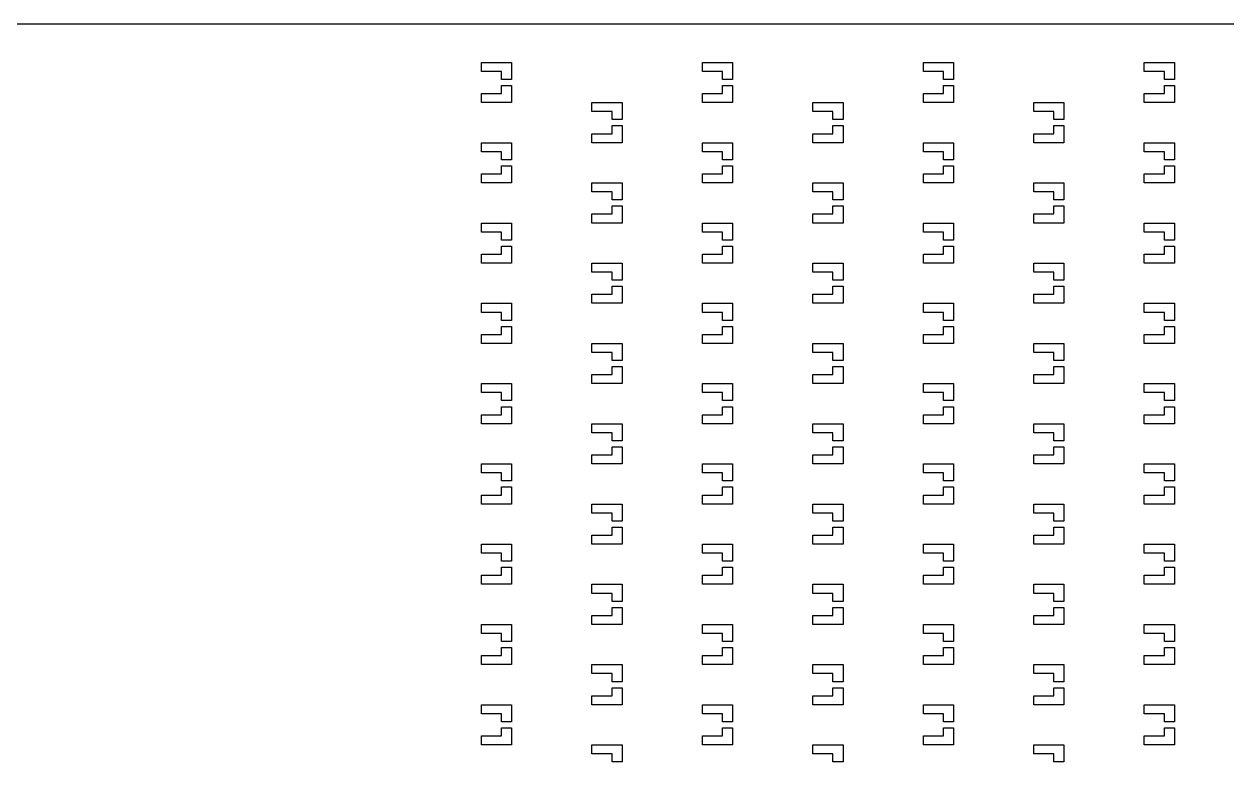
# Model space of a CAD drawing. Header units: millimetres. Extents: x 2102 to 86502, y 1818 to 64568.
# Drawn here: x 25852 to 26450, y 22275 to 22643 of the extents above; entities that cross this region are included whole.
import ezdxf

# ---------------------------------------------------------------- set-up
doc = ezdxf.new("R2010")
doc.units = ezdxf.units.MM
doc.layers.add('Layer-2', color=3, linetype='Continuous')

msp = doc.modelspace()

# ---------------------------------------------------------------- linework, layer by layer
at = {"layer": 'Layer-2'}
for p, q in [((30062.45, 22643.01), (23432.46, 22643.01)), ((26079.29, 22623.88), (26094.29, 22623.88)), ((26079.29, 22619.38), (26079.29, 22623.88)), ((26089.29, 22619.38), (26079.29, 22619.38)), ((26089.29, 22615.38), (26089.29, 22619.38)), ((26094.29, 22623.88), (26094.29, 22615.38)), ((26189.29, 22623.88), (26204.29, 22623.88)), ((26189.29, 22619.38), (26189.29, 22623.88)), ((26199.29, 22619.38), (26189.29, 22619.38)), ((26199.29, 22615.38), (26199.29, 22619.38)), ((26204.29, 22623.88), (26204.29, 22615.38)), ((26299.29, 22623.88), (26314.29, 22623.88)), ((26299.29, 22619.38), (26299.29, 22623.88)), ((26309.29, 22619.38), (26299.29, 22619.38)), ((26309.29, 22615.38), (26309.29, 22619.38)), ((26314.29, 22623.88), (26314.29, 22615.38)), ((26409.29, 22623.88), (26424.29, 22623.88)), ((26409.29, 22619.38), (26409.29, 22623.88)), ((26419.29, 22619.38), (26409.29, 22619.38)), ((26419.29, 22615.38), (26419.29, 22619.38)), ((26424.29, 22623.88), (26424.29, 22615.38)), ((26094.29, 22615.38), (26089.29, 22615.38)), ((26204.29, 22615.38), (26199.29, 22615.38)), ((26314.29, 22615.38), (26309.29, 22615.38)), ((26424.29, 22615.38), (26419.29, 22615.38)), ((26079.29, 22608.38), (26089.29, 22608.38)), ((26079.29, 22603.88), (26079.29, 22608.38)), ((26089.29, 22608.38), (26089.29, 22612.38)), ((26089.29, 22612.38), (26094.29, 22612.38)), ((26094.29, 22612.38), (26094.29, 22603.88)), ((26189.29, 22608.38), (26199.29, 22608.38)), ((26189.29, 22603.88), (26189.29, 22608.38)), ((26199.29, 22608.38), (26199.29, 22612.38)), ((26199.29, 22612.38), (26204.29, 22612.38)), ((26204.29, 22612.38), (26204.29, 22603.88)), ((26299.29, 22608.38), (26309.29, 22608.38)), ((26299.29, 22603.88), (26299.29, 22608.38)), ((26309.29, 22608.38), (26309.29, 22612.38)), ((26309.29, 22612.38), (26314.29, 22612.38)), ((26314.29, 22612.38), (26314.29, 22603.88)), ((26409.29, 22608.38), (26419.29, 22608.38)), ((26409.29, 22603.88), (26409.29, 22608.38)), ((26419.29, 22608.38), (26419.29, 22612.38)), ((26419.29, 22612.38), (26424.29, 22612.38)), ((26424.29, 22612.38), (26424.29, 22603.88)), ((26094.29, 22603.88), (26079.29, 22603.88)), ((26134.29, 22603.88), (26149.29, 22603.88)), ((26134.29, 22599.38), (26134.29, 22603.88)), ((26149.29, 22603.88), (26149.29, 22595.38)), ((26204.29, 22603.88), (26189.29, 22603.88)), ((26244.29, 22603.88), (26259.29, 22603.88)), ((26244.29, 22599.38), (26244.29, 22603.88)), ((26259.29, 22603.88), (26259.29, 22595.38)), ((26314.29, 22603.88), (26299.29, 22603.88)), ((26354.29, 22603.88), (26369.29, 22603.88)), ((26354.29, 22599.38), (26354.29, 22603.88)), ((26369.29, 22603.88), (26369.29, 22595.38)), ((26424.29, 22603.88), (26409.29, 22603.88)), ((26144.29, 22599.38), (26134.29, 22599.38)), ((26144.29, 22595.38), (26144.29, 22599.38)), ((26149.29, 22595.38), (26144.29, 22595.38)), ((26254.29, 22599.38), (26244.29, 22599.38)), ((26254.29, 22595.38), (26254.29, 22599.38)), ((26259.29, 22595.38), (26254.29, 22595.38)), ((26364.29, 22599.38), (26354.29, 22599.38)), ((26364.29, 22595.38), (26364.29, 22599.38)), ((26369.29, 22595.38), (26364.29, 22595.38)), ((26144.29, 22588.38), (26144.29, 22592.38)), ((26144.29, 22592.38), (26149.29, 22592.38)), ((26149.29, 22592.38), (26149.29, 22583.88)), ((26254.29, 22588.38), (26254.29, 22592.38)), ((26254.29, 22592.38), (26259.29, 22592.38)), ((26259.29, 22592.38), (26259.29, 22583.88)), ((26364.29, 22588.38), (26364.29, 22592.38)), ((26364.29, 22592.38), (26369.29, 22592.38)), ((26369.29, 22592.38), (26369.29, 22583.88)), ((26079.29, 22583.88), (26094.29, 22583.88)), ((26079.29, 22579.38), (26079.29, 22583.88)), ((26094.29, 22583.88), (26094.29, 22575.38)), ((26134.29, 22588.38), (26144.29, 22588.38)), ((26134.29, 22583.88), (26134.29, 22588.38)), ((26149.29, 22583.88), (26134.29, 22583.88)), ((26189.29, 22583.88), (26204.29, 22583.88)), ((26189.29, 22579.38), (26189.29, 22583.88)), ((26204.29, 22583.88), (26204.29, 22575.38)), ((26244.29, 22588.38), (26254.29, 22588.38)), ((26244.29, 22583.88), (26244.29, 22588.38)), ((26259.29, 22583.88), (26244.29, 22583.88)), ((26299.29, 22583.88), (26314.29, 22583.88)), ((26299.29, 22579.38), (26299.29, 22583.88)), ((26314.29, 22583.88), (26314.29, 22575.38)), ((26354.29, 22588.38), (26364.29, 22588.38)), ((26354.29, 22583.88), (26354.29, 22588.38)), ((26369.29, 22583.88), (26354.29, 22583.88)), ((26409.29, 22583.88), (26424.29, 22583.88)), ((26409.29, 22579.38), (26409.29, 22583.88)), ((26424.29, 22583.88), (26424.29, 22575.38)), ((26089.29, 22579.38), (26079.29, 22579.38)), ((26089.29, 22575.38), (26089.29, 22579.38)), ((26199.29, 22579.38), (26189.29, 22579.38)), ((26199.29, 22575.38), (26199.29, 22579.38)), ((26309.29, 22579.38), (26299.29, 22579.38)), ((26309.29, 22575.38), (26309.29, 22579.38)), ((26419.29, 22579.38), (26409.29, 22579.38)), ((26419.29, 22575.38), (26419.29, 22579.38)), ((26094.29, 22575.38), (26089.29, 22575.38)), ((26089.29, 22568.38), (26089.29, 22572.38)), ((26089.29, 22572.38), (26094.29, 22572.38)), ((26094.29, 22572.38), (26094.29, 22563.88)), ((26204.29, 22575.38), (26199.29, 22575.38)), ((26199.29, 22568.38), (26199.29, 22572.38)), ((26199.29, 22572.38), (26204.29, 22572.38)), ((26204.29, 22572.38), (26204.29, 22563.88)), ((26314.29, 22575.38), (26309.29, 22575.38)), ((26309.29, 22568.38), (26309.29, 22572.38)), ((26309.29, 22572.38), (26314.29, 22572.38)), ((26314.29, 22572.38), (26314.29, 22563.88)), ((26424.29, 22575.38), (26419.29, 22575.38)), ((26419.29, 22568.38), (26419.29, 22572.38)), ((26419.29, 22572.38), (26424.29, 22572.38)), ((26424.29, 22572.38), (26424.29, 22563.88)), ((26079.29, 22568.38), (26089.29, 22568.38)), ((26079.29, 22563.88), (26079.29, 22568.38)), ((26189.29, 22568.38), (26199.29, 22568.38)), ((26189.29, 22563.88), (26189.29, 22568.38)), ((26299.29, 22568.38), (26309.29, 22568.38)), ((26299.29, 22563.88), (26299.29, 22568.38)), ((26409.29, 22568.38), (26419.29, 22568.38)), ((26409.29, 22563.88), (26409.29, 22568.38)), ((26094.29, 22563.88), (26079.29, 22563.88)), ((26134.29, 22563.88), (26149.29, 22563.88)), ((26134.29, 22559.38), (26134.29, 22563.88)), ((26144.29, 22559.38), (26134.29, 22559.38)), ((26144.29, 22555.38), (26144.29, 22559.38)), ((26149.29, 22563.88), (26149.29, 22555.38)), ((26204.29, 22563.88), (26189.29, 22563.88)), ((26244.29, 22563.88), (26259.29, 22563.88)), ((26244.29, 22559.38), (26244.29, 22563.88)), ((26254.29, 22559.38), (26244.29, 22559.38)), ((26254.29, 22555.38), (26254.29, 22559.38)), ((26259.29, 22563.88), (26259.29, 22555.38)), ((26314.29, 22563.88), (26299.29, 22563.88)), ((26354.29, 22563.88), (26369.29, 22563.88)), ((26354.29, 22559.38), (26354.29, 22563.88)), ((26364.29, 22559.38), (26354.29, 22559.38)), ((26364.29, 22555.38), (26364.29, 22559.38)), ((26369.29, 22563.88), (26369.29, 22555.38)), ((26424.29, 22563.88), (26409.29, 22563.88)), ((26149.29, 22555.38), (26144.29, 22555.38)), ((26259.29, 22555.38), (26254.29, 22555.38)), ((26369.29, 22555.38), (26364.29, 22555.38)), ((26134.29, 22548.38), (26144.29, 22548.38)), ((26134.29, 22543.88), (26134.29, 22548.38)), ((26144.29, 22548.38), (26144.29, 22552.38)), ((26144.29, 22552.38), (26149.29, 22552.38)), ((26149.29, 22552.38), (26149.29, 22543.88)), ((26244.29, 22548.38), (26254.29, 22548.38)), ((26244.29, 22543.88), (26244.29, 22548.38)), ((26254.29, 22548.38), (26254.29, 22552.38)), ((26254.29, 22552.38), (26259.29, 22552.38)), ((26259.29, 22552.38), (26259.29, 22543.88)), ((26354.29, 22548.38), (26364.29, 22548.38)), ((26354.29, 22543.88), (26354.29, 22548.38)), ((26364.29, 22548.38), (26364.29, 22552.38)), ((26364.29, 22552.38), (26369.29, 22552.38)), ((26369.29, 22552.38), (26369.29, 22543.88)), ((26079.29, 22543.88), (26094.29, 22543.88)), ((26079.29, 22539.38), (26079.29, 22543.88)), ((26094.29, 22543.88), (26094.29, 22535.38)), ((26149.29, 22543.88), (26134.29, 22543.88)), ((26189.29, 22543.88), (26204.29, 22543.88)), ((26189.29, 22539.38), (26189.29, 22543.88)), ((26204.29, 22543.88), (26204.29, 22535.38)), ((26259.29, 22543.88), (26244.29, 22543.88)), ((26299.29, 22543.88), (26314.29, 22543.88)), ((26299.29, 22539.38), (26299.29, 22543.88)), ((26314.29, 22543.88), (26314.29, 22535.38)), ((26369.29, 22543.88), (26354.29, 22543.88)), ((26409.29, 22543.88), (26424.29, 22543.88)), ((26409.29, 22539.38), (26409.29, 22543.88)), ((26424.29, 22543.88), (26424.29, 22535.38)), ((26089.29, 22539.38), (26079.29, 22539.38)), ((26089.29, 22535.38), (26089.29, 22539.38)), ((26094.29, 22535.38), (26089.29, 22535.38)), ((26199.29, 22539.38), (26189.29, 22539.38)), ((26199.29, 22535.38), (26199.29, 22539.38)), ((26204.29, 22535.38), (26199.29, 22535.38)), ((26309.29, 22539.38), (26299.29, 22539.38)), ((26309.29, 22535.38), (26309.29, 22539.38)), ((26314.29, 22535.38), (26309.29, 22535.38)), ((26419.29, 22539.38), (26409.29, 22539.38)), ((26419.29, 22535.38), (26419.29, 22539.38)), ((26424.29, 22535.38), (26419.29, 22535.38)), ((26089.29, 22528.38), (26089.29, 22532.38)), ((26089.29, 22532.38), (26094.29, 22532.38)), ((26094.29, 22532.38), (26094.29, 22523.88)), ((26199.29, 22528.38), (26199.29, 22532.38)), ((26199.29, 22532.38), (26204.29, 22532.38)), ((26204.29, 22532.38), (26204.29, 22523.88)), ((26309.29, 22528.38), (26309.29, 22532.38)), ((26309.29, 22532.38), (26314.29, 22532.38)), ((26314.29, 22532.38), (26314.29, 22523.88)), ((26419.29, 22528.38), (26419.29, 22532.38)), ((26419.29, 22532.38), (26424.29, 22532.38)), ((26424.29, 22532.38), (26424.29, 22523.88)), ((26079.29, 22528.38), (26089.29, 22528.38)), ((26079.29, 22523.88), (26079.29, 22528.38)), ((26094.29, 22523.88), (26079.29, 22523.88)), ((26134.29, 22523.88), (26149.29, 22523.88)), ((26134.29, 22519.38), (26134.29, 22523.88)), ((26149.29, 22523.88), (26149.29, 22515.38)), ((26189.29, 22528.38), (26199.29, 22528.38)), ((26189.29, 22523.88), (26189.29, 22528.38)), ((26204.29, 22523.88), (26189.29, 22523.88)), ((26244.29, 22523.88), (26259.29, 22523.88)), ((26244.29, 22519.38), (26244.29, 22523.88)), ((26259.29, 22523.88), (26259.29, 22515.38)), ((26299.29, 22528.38), (26309.29, 22528.38)), ((26299.29, 22523.88), (26299.29, 22528.38)), ((26314.29, 22523.88), (26299.29, 22523.88)), ((26354.29, 22523.88), (26369.29, 22523.88)), ((26354.29, 22519.38), (26354.29, 22523.88)), ((26369.29, 22523.88), (26369.29, 22515.38)), ((26409.29, 22528.38), (26419.29, 22528.38)), ((26409.29, 22523.88), (26409.29, 22528.38)), ((26424.29, 22523.88), (26409.29, 22523.88)), ((26144.29, 22519.38), (26134.29, 22519.38)), ((26144.29, 22515.38), (26144.29, 22519.38)), ((26254.29, 22519.38), (26244.29, 22519.38)), ((26254.29, 22515.38), (26254.29, 22519.38)), ((26364.29, 22519.38), (26354.29, 22519.38)), ((26364.29, 22515.38), (26364.29, 22519.38)), ((26149.29, 22515.38), (26144.29, 22515.38)), ((26144.29, 22508.38), (26144.29, 22512.38)), ((26144.29, 22512.38), (26149.29, 22512.38)), ((26149.29, 22512.38), (26149.29, 22503.88)), ((26259.29, 22515.38), (26254.29, 22515.38)), ((26254.29, 22508.38), (26254.29, 22512.38)), ((26254.29, 22512.38), (26259.29, 22512.38)), ((26259.29, 22512.38), (26259.29, 22503.88)), ((26369.29, 22515.38), (26364.29, 22515.38)), ((26364.29, 22508.38), (26364.29, 22512.38)), ((26364.29, 22512.38), (26369.29, 22512.38)), ((26369.29, 22512.38), (26369.29, 22503.88)), ((26134.29, 22508.38), (26144.29, 22508.38)), ((26134.29, 22503.88), (26134.29, 22508.38)), ((26244.29, 22508.38), (26254.29, 22508.38)), ((26244.29, 22503.88), (26244.29, 22508.38)), ((26354.29, 22508.38), (26364.29, 22508.38)), ((26354.29, 22503.88), (26354.29, 22508.38)), ((26079.29, 22503.88), (26094.29, 22503.88)), ((26079.29, 22499.38), (26079.29, 22503.88)), ((26089.29, 22499.38), (26079.29, 22499.38)), ((26089.29, 22495.38), (26089.29, 22499.38)), ((26094.29, 22503.88), (26094.29, 22495.38)), ((26149.29, 22503.88), (26134.29, 22503.88)), ((26189.29, 22503.88), (26204.29, 22503.88)), ((26189.29, 22499.38), (26189.29, 22503.88)), ((26199.29, 22499.38), (26189.29, 22499.38)), ((26199.29, 22495.38), (26199.29, 22499.38)), ((26204.29, 22503.88), (26204.29, 22495.38)), ((26259.29, 22503.88), (26244.29, 22503.88)), ((26299.29, 22503.88), (26314.29, 22503.88)), ((26299.29, 22499.38), (26299.29, 22503.88)), ((26309.29, 22499.38), (26299.29, 22499.38)), ((26309.29, 22495.38), (26309.29, 22499.38)), ((26314.29, 22503.88), (26314.29, 22495.38)), ((26369.29, 22503.88), (26354.29, 22503.88)), ((26409.29, 22503.88), (26424.29, 22503.88)), ((26409.29, 22499.38), (26409.29, 22503.88)), ((26419.29, 22499.38), (26409.29, 22499.38)), ((26419.29, 22495.38), (26419.29, 22499.38)), ((26424.29, 22503.88), (26424.29, 22495.38)), ((26094.29, 22495.38), (26089.29, 22495.38)), ((26204.29, 22495.38), (26199.29, 22495.38)), ((26314.29, 22495.38), (26309.29, 22495.38)), ((26424.29, 22495.38), (26419.29, 22495.38)), ((26079.29, 22488.38), (26089.29, 22488.38)), ((26079.29, 22483.88), (26079.29, 22488.38)), ((26089.29, 22488.38), (26089.29, 22492.38)), ((26089.29, 22492.38), (26094.29, 22492.38)), ((26094.29, 22492.38), (26094.29, 22483.88)), ((26189.29, 22488.38), (26199.29, 22488.38)), ((26189.29, 22483.88), (26189.29, 22488.38)), ((26199.29, 22488.38), (26199.29, 22492.38)), ((26199.29, 22492.38), (26204.29, 22492.38)), ((26204.29, 22492.38), (26204.29, 22483.88)), ((26299.29, 22488.38), (26309.29, 22488.38)), ((26299.29, 22483.88), (26299.29, 22488.38)), ((26309.29, 22488.38), (26309.29, 22492.38)), ((26309.29, 22492.38), (26314.29, 22492.38)), ((26314.29, 22492.38), (26314.29, 22483.88)), ((26409.29, 22488.38), (26419.29, 22488.38)), ((26409.29, 22483.88), (26409.29, 22488.38)), ((26419.29, 22488.38), (26419.29, 22492.38)), ((26419.29, 22492.38), (26424.29, 22492.38)), ((26424.29, 22492.38), (26424.29, 22483.88)), ((26094.29, 22483.88), (26079.29, 22483.88)), ((26134.29, 22483.88), (26149.29, 22483.88)), ((26134.29, 22479.38), (26134.29, 22483.88)), ((26149.29, 22483.88), (26149.29, 22475.38)), ((26204.29, 22483.88), (26189.29, 22483.88)), ((26244.29, 22483.88), (26259.29, 22483.88)), ((26244.29, 22479.38), (26244.29, 22483.88)), ((26259.29, 22483.88), (26259.29, 22475.38)), ((26314.29, 22483.88), (26299.29, 22483.88)), ((26354.29, 22483.88), (26369.29, 22483.88)), ((26354.29, 22479.38), (26354.29, 22483.88)), ((26369.29, 22483.88), (26369.29, 22475.38)), ((26424.29, 22483.88), (26409.29, 22483.88)), ((26144.29, 22479.38), (26134.29, 22479.38)), ((26144.29, 22475.38), (26144.29, 22479.38)), ((26254.29, 22479.38), (26244.29, 22479.38)), ((26254.29, 22475.38), (26254.29, 22479.38)), ((26364.29, 22479.38), (26354.29, 22479.38)), ((26364.29, 22475.38), (26364.29, 22479.38)), ((26149.29, 22475.38), (26144.29, 22475.38)), ((26144.29, 22468.38), (26144.29, 22472.38)), ((26144.29, 22472.38), (26149.29, 22472.38)), ((26149.29, 22472.38), (26149.29, 22463.88)), ((26259.29, 22475.38), (26254.29, 22475.38)), ((26254.29, 22468.38), (26254.29, 22472.38)), ((26254.29, 22472.38), (26259.29, 22472.38)), ((26259.29, 22472.38), (26259.29, 22463.88)), ((26369.29, 22475.38), (26364.29, 22475.38)), ((26364.29, 22468.38), (26364.29, 22472.38)), ((26364.29, 22472.38), (26369.29, 22472.38)), ((26369.29, 22472.38), (26369.29, 22463.88)), ((26079.29, 22463.88), (26094.29, 22463.88)), ((26079.29, 22459.38), (26079.29, 22463.88)), ((26094.29, 22463.88), (26094.29, 22455.38)), ((26134.29, 22468.38), (26144.29, 22468.38)), ((26134.29, 22463.88), (26134.29, 22468.38)), ((26149.29, 22463.88), (26134.29, 22463.88)), ((26189.29, 22463.88), (26204.29, 22463.88)), ((26189.29, 22459.38), (26189.29, 22463.88)), ((26204.29, 22463.88), (26204.29, 22455.38)), ((26244.29, 22468.38), (26254.29, 22468.38)), ((26244.29, 22463.88), (26244.29, 22468.38)), ((26259.29, 22463.88), (26244.29, 22463.88)), ((26299.29, 22463.88), (26314.29, 22463.88)), ((26299.29, 22459.38), (26299.29, 22463.88)), ((26314.29, 22463.88), (26314.29, 22455.38)), ((26354.29, 22468.38), (26364.29, 22468.38)), ((26354.29, 22463.88), (26354.29, 22468.38)), ((26369.29, 22463.88), (26354.29, 22463.88)), ((26409.29, 22463.88), (26424.29, 22463.88)), ((26409.29, 22459.38), (26409.29, 22463.88)), ((26424.29, 22463.88), (26424.29, 22455.38)), ((26089.29, 22459.38), (26079.29, 22459.38)), ((26089.29, 22455.38), (26089.29, 22459.38)), ((26199.29, 22459.38), (26189.29, 22459.38)), ((26199.29, 22455.38), (26199.29, 22459.38)), ((26309.29, 22459.38), (26299.29, 22459.38)), ((26309.29, 22455.38), (26309.29, 22459.38)), ((26419.29, 22459.38), (26409.29, 22459.38)), ((26419.29, 22455.38), (26419.29, 22459.38)), ((26094.29, 22455.38), (26089.29, 22455.38)), ((26089.29, 22448.38), (26089.29, 22452.38)), ((26089.29, 22452.38), (26094.29, 22452.38)), ((26094.29, 22452.38), (26094.29, 22443.88)), ((26204.29, 22455.38), (26199.29, 22455.38)), ((26199.29, 22448.38), (26199.29, 22452.38)), ((26199.29, 22452.38), (26204.29, 22452.38)), ((26204.29, 22452.38), (26204.29, 22443.88)), ((26314.29, 22455.38), (26309.29, 22455.38)), ((26309.29, 22448.38), (26309.29, 22452.38)), ((26309.29, 22452.38), (26314.29, 22452.38)), ((26314.29, 22452.38), (26314.29, 22443.88)), ((26424.29, 22455.38), (26419.29, 22455.38)), ((26419.29, 22448.38), (26419.29, 22452.38)), ((26419.29, 22452.38), (26424.29, 22452.38)), ((26424.29, 22452.38), (26424.29, 22443.88)), ((26079.29, 22448.38), (26089.29, 22448.38)), ((26079.29, 22443.88), (26079.29, 22448.38)), ((26189.29, 22448.38), (26199.29, 22448.38)), ((26189.29, 22443.88), (26189.29, 22448.38)), ((26299.29, 22448.38), (26309.29, 22448.38)), ((26299.29, 22443.88), (26299.29, 22448.38)), ((26409.29, 22448.38), (26419.29, 22448.38)), ((26409.29, 22443.88), (26409.29, 22448.38)), ((26094.29, 22443.88), (26079.29, 22443.88)), ((26134.29, 22443.88), (26149.29, 22443.88)), ((26134.29, 22439.38), (26134.29, 22443.88)), ((26149.29, 22443.88), (26149.29, 22435.38)), ((26204.29, 22443.88), (26189.29, 22443.88)), ((26244.29, 22443.88), (26259.29, 22443.88)), ((26244.29, 22439.38), (26244.29, 22443.88)), ((26259.29, 22443.88), (26259.29, 22435.38)), ((26314.29, 22443.88), (26299.29, 22443.88)), ((26354.29, 22443.88), (26369.29, 22443.88)), ((26354.29, 22439.38), (26354.29, 22443.88)), ((26369.29, 22443.88), (26369.29, 22435.38)), ((26424.29, 22443.88), (26409.29, 22443.88)), ((26144.29, 22439.38), (26134.29, 22439.38)), ((26144.29, 22435.38), (26144.29, 22439.38)), ((26149.29, 22435.38), (26144.29, 22435.38)), ((26254.29, 22439.38), (26244.29, 22439.38)), ((26254.29, 22435.38), (26254.29, 22439.38)), ((26259.29, 22435.38), (26254.29, 22435.38)), ((26364.29, 22439.38), (26354.29, 22439.38)), ((26364.29, 22435.38), (26364.29, 22439.38)), ((26369.29, 22435.38), (26364.29, 22435.38)), ((26134.29, 22428.38), (26144.29, 22428.38)), ((26134.29, 22423.88), (26134.29, 22428.38)), ((26144.29, 22428.38), (26144.29, 22432.38)), ((26144.29, 22432.38), (26149.29, 22432.38)), ((26149.29, 22432.38), (26149.29, 22423.88)), ((26244.29, 22428.38), (26254.29, 22428.38)), ((26244.29, 22423.88), (26244.29, 22428.38)), ((26254.29, 22428.38), (26254.29, 22432.38)), ((26254.29, 22432.38), (26259.29, 22432.38)), ((26259.29, 22432.38), (26259.29, 22423.88)), ((26354.29, 22428.38), (26364.29, 22428.38)), ((26354.29, 22423.88), (26354.29, 22428.38)), ((26364.29, 22428.38), (26364.29, 22432.38)), ((26364.29, 22432.38), (26369.29, 22432.38)), ((26369.29, 22432.38), (26369.29, 22423.88)), ((26079.29, 22423.88), (26094.29, 22423.88)), ((26079.29, 22419.38), (26079.29, 22423.88)), ((26094.29, 22423.88), (26094.29, 22415.38)), ((26149.29, 22423.88), (26134.29, 22423.88)), ((26189.29, 22423.88), (26204.29, 22423.88)), ((26189.29, 22419.38), (26189.29, 22423.88)), ((26204.29, 22423.88), (26204.29, 22415.38)), ((26259.29, 22423.88), (26244.29, 22423.88)), ((26299.29, 22423.88), (26314.29, 22423.88)), ((26299.29, 22419.38), (26299.29, 22423.88)), ((26314.29, 22423.88), (26314.29, 22415.38)), ((26369.29, 22423.88), (26354.29, 22423.88)), ((26409.29, 22423.88), (26424.29, 22423.88)), ((26409.29, 22419.38), (26409.29, 22423.88)), ((26424.29, 22423.88), (26424.29, 22415.38)), ((26089.29, 22419.38), (26079.29, 22419.38)), ((26089.29, 22415.38), (26089.29, 22419.38)), ((26199.29, 22419.38), (26189.29, 22419.38)), ((26199.29, 22415.38), (26199.29, 22419.38)), ((26309.29, 22419.38), (26299.29, 22419.38)), ((26309.29, 22415.38), (26309.29, 22419.38)), ((26419.29, 22419.38), (26409.29, 22419.38)), ((26419.29, 22415.38), (26419.29, 22419.38)), ((26094.29, 22415.38), (26089.29, 22415.38)), ((26089.29, 22408.38), (26089.29, 22412.38)), ((26089.29, 22412.38), (26094.29, 22412.38)), ((26094.29, 22412.38), (26094.29, 22403.88)), ((26204.29, 22415.38), (26199.29, 22415.38)), ((26199.29, 22408.38), (26199.29, 22412.38)), ((26199.29, 22412.38), (26204.29, 22412.38)), ((26204.29, 22412.38), (26204.29, 22403.88)), ((26314.29, 22415.38), (26309.29, 22415.38)), ((26309.29, 22408.38), (26309.29, 22412.38)), ((26309.29, 22412.38), (26314.29, 22412.38)), ((26314.29, 22412.38), (26314.29, 22403.88)), ((26424.29, 22415.38), (26419.29, 22415.38)), ((26419.29, 22408.38), (26419.29, 22412.38)), ((26419.29, 22412.38), (26424.29, 22412.38)), ((26424.29, 22412.38), (26424.29, 22403.88)), ((26079.29, 22408.38), (26089.29, 22408.38)), ((26079.29, 22403.88), (26079.29, 22408.38)), ((26094.29, 22403.88), (26079.29, 22403.88)), ((26134.29, 22403.88), (26149.29, 22403.88)), ((26134.29, 22399.38), (26134.29, 22403.88)), ((26149.29, 22403.88), (26149.29, 22395.38)), ((26189.29, 22408.38), (26199.29, 22408.38)), ((26189.29, 22403.88), (26189.29, 22408.38)), ((26204.29, 22403.88), (26189.29, 22403.88)), ((26244.29, 22403.88), (26259.29, 22403.88)), ((26244.29, 22399.38), (26244.29, 22403.88)), ((26259.29, 22403.88), (26259.29, 22395.38)), ((26299.29, 22408.38), (26309.29, 22408.38)), ((26299.29, 22403.88), (26299.29, 22408.38)), ((26314.29, 22403.88), (26299.29, 22403.88)), ((26354.29, 22403.88), (26369.29, 22403.88)), ((26354.29, 22399.38), (26354.29, 22403.88)), ((26369.29, 22403.88), (26369.29, 22395.38)), ((26409.29, 22408.38), (26419.29, 22408.38)), ((26409.29, 22403.88), (26409.29, 22408.38)), ((26424.29, 22403.88), (26409.29, 22403.88)), ((26144.29, 22399.38), (26134.29, 22399.38)), ((26144.29, 22395.38), (26144.29, 22399.38)), ((26254.29, 22399.38), (26244.29, 22399.38)), ((26254.29, 22395.38), (26254.29, 22399.38)), ((26364.29, 22399.38), (26354.29, 22399.38)), ((26364.29, 22395.38), (26364.29, 22399.38)), ((26149.29, 22395.38), (26144.29, 22395.38)), ((26144.29, 22388.38), (26144.29, 22392.38)), ((26144.29, 22392.38), (26149.29, 22392.38)), ((26149.29, 22392.38), (26149.29, 22383.88)), ((26259.29, 22395.38), (26254.29, 22395.38)), ((26254.29, 22388.38), (26254.29, 22392.38)), ((26254.29, 22392.38), (26259.29, 22392.38)), ((26259.29, 22392.38), (26259.29, 22383.88)), ((26369.29, 22395.38), (26364.29, 22395.38)), ((26364.29, 22388.38), (26364.29, 22392.38)), ((26364.29, 22392.38), (26369.29, 22392.38)), ((26369.29, 22392.38), (26369.29, 22383.88)), ((26134.29, 22388.38), (26144.29, 22388.38)), ((26134.29, 22383.88), (26134.29, 22388.38)), ((26244.29, 22388.38), (26254.29, 22388.38)), ((26244.29, 22383.88), (26244.29, 22388.38)), ((26354.29, 22388.38), (26364.29, 22388.38)), ((26354.29, 22383.88), (26354.29, 22388.38)), ((26079.29, 22383.88), (26094.29, 22383.88)), ((26079.29, 22379.38), (26079.29, 22383.88)), ((26094.29, 22383.88), (26094.29, 22375.38)), ((26149.29, 22383.88), (26134.29, 22383.88)), ((26189.29, 22383.88), (26204.29, 22383.88)), ((26189.29, 22379.38), (26189.29, 22383.88)), ((26204.29, 22383.88), (26204.29, 22375.38)), ((26259.29, 22383.88), (26244.29, 22383.88)), ((26299.29, 22383.88), (26314.29, 22383.88)), ((26299.29, 22379.38), (26299.29, 22383.88)), ((26314.29, 22383.88), (26314.29, 22375.38)), ((26369.29, 22383.88), (26354.29, 22383.88)), ((26409.29, 22383.88), (26424.29, 22383.88)), ((26409.29, 22379.38), (26409.29, 22383.88)), ((26424.29, 22383.88), (26424.29, 22375.38)), ((26089.29, 22379.38), (26079.29, 22379.38)), ((26089.29, 22375.38), (26089.29, 22379.38)), ((26094.29, 22375.38), (26089.29, 22375.38)), ((26199.29, 22379.38), (26189.29, 22379.38)), ((26199.29, 22375.38), (26199.29, 22379.38)), ((26204.29, 22375.38), (26199.29, 22375.38)), ((26309.29, 22379.38), (26299.29, 22379.38)), ((26309.29, 22375.38), (26309.29, 22379.38)), ((26314.29, 22375.38), (26309.29, 22375.38)), ((26419.29, 22379.38), (26409.29, 22379.38)), ((26419.29, 22375.38), (26419.29, 22379.38)), ((26424.29, 22375.38), (26419.29, 22375.38)), ((26079.29, 22368.38), (26089.29, 22368.38)), ((26079.29, 22363.88), (26079.29, 22368.38)), ((26089.29, 22368.38), (26089.29, 22372.38)), ((26089.29, 22372.38), (26094.29, 22372.38)), ((26094.29, 22372.38), (26094.29, 22363.88)), ((26189.29, 22368.38), (26199.29, 22368.38)), ((26189.29, 22363.88), (26189.29, 22368.38)), ((26199.29, 22368.38), (26199.29, 22372.38)), ((26199.29, 22372.38), (26204.29, 22372.38)), ((26204.29, 22372.38), (26204.29, 22363.88)), ((26299.29, 22368.38), (26309.29, 22368.38)), ((26299.29, 22363.88), (26299.29, 22368.38)), ((26309.29, 22368.38), (26309.29, 22372.38)), ((26309.29, 22372.38), (26314.29, 22372.38)), ((26314.29, 22372.38), (26314.29, 22363.88)), ((26409.29, 22368.38), (26419.29, 22368.38)), ((26409.29, 22363.88), (26409.29, 22368.38)), ((26419.29, 22368.38), (26419.29, 22372.38)), ((26419.29, 22372.38), (26424.29, 22372.38)), ((26424.29, 22372.38), (26424.29, 22363.88)), ((26094.29, 22363.88), (26079.29, 22363.88)), ((26134.29, 22363.88), (26149.29, 22363.88)), ((26134.29, 22359.38), (26134.29, 22363.88)), ((26149.29, 22363.88), (26149.29, 22355.38)), ((26204.29, 22363.88), (26189.29, 22363.88)), ((26244.29, 22363.88), (26259.29, 22363.88)), ((26244.29, 22359.38), (26244.29, 22363.88)), ((26259.29, 22363.88), (26259.29, 22355.38)), ((26314.29, 22363.88), (26299.29, 22363.88)), ((26354.29, 22363.88), (26369.29, 22363.88)), ((26354.29, 22359.38), (26354.29, 22363.88)), ((26369.29, 22363.88), (26369.29, 22355.38)), ((26424.29, 22363.88), (26409.29, 22363.88)), ((26144.29, 22359.38), (26134.29, 22359.38)), ((26144.29, 22355.38), (26144.29, 22359.38)), ((26254.29, 22359.38), (26244.29, 22359.38)), ((26254.29, 22355.38), (26254.29, 22359.38)), ((26364.29, 22359.38), (26354.29, 22359.38)), ((26364.29, 22355.38), (26364.29, 22359.38)), ((26149.29, 22355.38), (26144.29, 22355.38)), ((26144.29, 22348.38), (26144.29, 22352.38)), ((26144.29, 22352.38), (26149.29, 22352.38)), ((26149.29, 22352.38), (26149.29, 22343.88)), ((26259.29, 22355.38), (26254.29, 22355.38)), ((26254.29, 22348.38), (26254.29, 22352.38)), ((26254.29, 22352.38), (26259.29, 22352.38)), ((26259.29, 22352.38), (26259.29, 22343.88)), ((26369.29, 22355.38), (26364.29, 22355.38)), ((26364.29, 22348.38), (26364.29, 22352.38)), ((26364.29, 22352.38), (26369.29, 22352.38)), ((26369.29, 22352.38), (26369.29, 22343.88)), ((26079.29, 22343.88), (26094.29, 22343.88)), ((26079.29, 22339.38), (26079.29, 22343.88)), ((26094.29, 22343.88), (26094.29, 22335.38)), ((26134.29, 22348.38), (26144.29, 22348.38)), ((26134.29, 22343.88), (26134.29, 22348.38)), ((26149.29, 22343.88), (26134.29, 22343.88)), ((26189.29, 22343.88), (26204.29, 22343.88)), ((26189.29, 22339.38), (26189.29, 22343.88)), ((26204.29, 22343.88), (26204.29, 22335.38)), ((26244.29, 22348.38), (26254.29, 22348.38)), ((26244.29, 22343.88), (26244.29, 22348.38)), ((26259.29, 22343.88), (26244.29, 22343.88)), ((26299.29, 22343.88), (26314.29, 22343.88)), ((26299.29, 22339.38), (26299.29, 22343.88)), ((26314.29, 22343.88), (26314.29, 22335.38)), ((26354.29, 22348.38), (26364.29, 22348.38)), ((26354.29, 22343.88), (26354.29, 22348.38)), ((26369.29, 22343.88), (26354.29, 22343.88)), ((26409.29, 22343.88), (26424.29, 22343.88)), ((26409.29, 22339.38), (26409.29, 22343.88)), ((26424.29, 22343.88), (26424.29, 22335.38)), ((26089.29, 22339.38), (26079.29, 22339.38)), ((26089.29, 22335.38), (26089.29, 22339.38)), ((26199.29, 22339.38), (26189.29, 22339.38)), ((26199.29, 22335.38), (26199.29, 22339.38)), ((26309.29, 22339.38), (26299.29, 22339.38)), ((26309.29, 22335.38), (26309.29, 22339.38)), ((26419.29, 22339.38), (26409.29, 22339.38)), ((26419.29, 22335.38), (26419.29, 22339.38)), ((26094.29, 22335.38), (26089.29, 22335.38)), ((26089.29, 22328.38), (26089.29, 22332.38)), ((26089.29, 22332.38), (26094.29, 22332.38)), ((26094.29, 22332.38), (26094.29, 22323.88)), ((26204.29, 22335.38), (26199.29, 22335.38)), ((26199.29, 22328.38), (26199.29, 22332.38)), ((26199.29, 22332.38), (26204.29, 22332.38)), ((26204.29, 22332.38), (26204.29, 22323.88)), ((26314.29, 22335.38), (26309.29, 22335.38)), ((26309.29, 22328.38), (26309.29, 22332.38)), ((26309.29, 22332.38), (26314.29, 22332.38)), ((26314.29, 22332.38), (26314.29, 22323.88)), ((26424.29, 22335.38), (26419.29, 22335.38)), ((26419.29, 22328.38), (26419.29, 22332.38)), ((26419.29, 22332.38), (26424.29, 22332.38)), ((26424.29, 22332.38), (26424.29, 22323.88)), ((26079.29, 22328.38), (26089.29, 22328.38)), ((26079.29, 22323.88), (26079.29, 22328.38)), ((26189.29, 22328.38), (26199.29, 22328.38)), ((26189.29, 22323.88), (26189.29, 22328.38)), ((26299.29, 22328.38), (26309.29, 22328.38)), ((26299.29, 22323.88), (26299.29, 22328.38)), ((26409.29, 22328.38), (26419.29, 22328.38)), ((26409.29, 22323.88), (26409.29, 22328.38)), ((26094.29, 22323.88), (26079.29, 22323.88)), ((26134.29, 22323.88), (26149.29, 22323.88)), ((26134.29, 22319.38), (26134.29, 22323.88)), ((26149.29, 22323.88), (26149.29, 22315.38)), ((26204.29, 22323.88), (26189.29, 22323.88)), ((26244.29, 22323.88), (26259.29, 22323.88)), ((26244.29, 22319.38), (26244.29, 22323.88)), ((26259.29, 22323.88), (26259.29, 22315.38)), ((26314.29, 22323.88), (26299.29, 22323.88)), ((26354.29, 22323.88), (26369.29, 22323.88)), ((26354.29, 22319.38), (26354.29, 22323.88)), ((26369.29, 22323.88), (26369.29, 22315.38)), ((26424.29, 22323.88), (26409.29, 22323.88)), ((26144.29, 22319.38), (26134.29, 22319.38)), ((26144.29, 22315.38), (26144.29, 22319.38)), ((26149.29, 22315.38), (26144.29, 22315.38)), ((26254.29, 22319.38), (26244.29, 22319.38)), ((26254.29, 22315.38), (26254.29, 22319.38)), ((26259.29, 22315.38), (26254.29, 22315.38)), ((26364.29, 22319.38), (26354.29, 22319.38)), ((26364.29, 22315.38), (26364.29, 22319.38)), ((26369.29, 22315.38), (26364.29, 22315.38)), ((26134.29, 22308.38), (26144.29, 22308.38)), ((26134.29, 22303.88), (26134.29, 22308.38)), ((26144.29, 22308.38), (26144.29, 22312.38)), ((26144.29, 22312.38), (26149.29, 22312.38)), ((26149.29, 22312.38), (26149.29, 22303.88)), ((26244.29, 22308.38), (26254.29, 22308.38)), ((26244.29, 22303.88), (26244.29, 22308.38)), ((26254.29, 22308.38), (26254.29, 22312.38)), ((26254.29, 22312.38), (26259.29, 22312.38)), ((26259.29, 22312.38), (26259.29, 22303.88)), ((26354.29, 22308.38), (26364.29, 22308.38)), ((26354.29, 22303.88), (26354.29, 22308.38)), ((26364.29, 22308.38), (26364.29, 22312.38)), ((26364.29, 22312.38), (26369.29, 22312.38)), ((26369.29, 22312.38), (26369.29, 22303.88)), ((26079.29, 22303.88), (26094.29, 22303.88)), ((26079.29, 22299.38), (26079.29, 22303.88)), ((26094.29, 22303.88), (26094.29, 22295.38)), ((26149.29, 22303.88), (26134.29, 22303.88)), ((26189.29, 22303.88), (26204.29, 22303.88)), ((26189.29, 22299.38), (26189.29, 22303.88)), ((26204.29, 22303.88), (26204.29, 22295.38)), ((26259.29, 22303.88), (26244.29, 22303.88)), ((26299.29, 22303.88), (26314.29, 22303.88)), ((26299.29, 22299.38), (26299.29, 22303.88)), ((26314.29, 22303.88), (26314.29, 22295.38)), ((26369.29, 22303.88), (26354.29, 22303.88)), ((26409.29, 22303.88), (26424.29, 22303.88)), ((26409.29, 22299.38), (26409.29, 22303.88)), ((26424.29, 22303.88), (26424.29, 22295.38)), ((26089.29, 22299.38), (26079.29, 22299.38)), ((26089.29, 22295.38), (26089.29, 22299.38)), ((26199.29, 22299.38), (26189.29, 22299.38)), ((26199.29, 22295.38), (26199.29, 22299.38)), ((26309.29, 22299.38), (26299.29, 22299.38)), ((26309.29, 22295.38), (26309.29, 22299.38)), ((26419.29, 22299.38), (26409.29, 22299.38)), ((26419.29, 22295.38), (26419.29, 22299.38)), ((26094.29, 22295.38), (26089.29, 22295.38)), ((26089.29, 22288.38), (26089.29, 22292.38)), ((26089.29, 22292.38), (26094.29, 22292.38)), ((26094.29, 22292.38), (26094.29, 22283.88)), ((26204.29, 22295.38), (26199.29, 22295.38)), ((26199.29, 22288.38), (26199.29, 22292.38)), ((26199.29, 22292.38), (26204.29, 22292.38)), ((26204.29, 22292.38), (26204.29, 22283.88)), ((26314.29, 22295.38), (26309.29, 22295.38)), ((26309.29, 22288.38), (26309.29, 22292.38)), ((26309.29, 22292.38), (26314.29, 22292.38)), ((26314.29, 22292.38), (26314.29, 22283.88)), ((26424.29, 22295.38), (26419.29, 22295.38)), ((26419.29, 22288.38), (26419.29, 22292.38)), ((26419.29, 22292.38), (26424.29, 22292.38)), ((26424.29, 22292.38), (26424.29, 22283.88)), ((26079.29, 22288.38), (26089.29, 22288.38)), ((26079.29, 22283.88), (26079.29, 22288.38)), ((26094.29, 22283.88), (26079.29, 22283.88)), ((26134.29, 22283.88), (26149.29, 22283.88)), ((26134.29, 22279.38), (26134.29, 22283.88)), ((26149.29, 22283.88), (26149.29, 22275.38)), ((26189.29, 22288.38), (26199.29, 22288.38)), ((26189.29, 22283.88), (26189.29, 22288.38)), ((26204.29, 22283.88), (26189.29, 22283.88)), ((26244.29, 22283.88), (26259.29, 22283.88)), ((26244.29, 22279.38), (26244.29, 22283.88)), ((26259.29, 22283.88), (26259.29, 22275.38)), ((26299.29, 22288.38), (26309.29, 22288.38)), ((26299.29, 22283.88), (26299.29, 22288.38)), ((26314.29, 22283.88), (26299.29, 22283.88)), ((26354.29, 22283.88), (26369.29, 22283.88)), ((26354.29, 22279.38), (26354.29, 22283.88)), ((26369.29, 22283.88), (26369.29, 22275.38)), ((26409.29, 22288.38), (26419.29, 22288.38)), ((26409.29, 22283.88), (26409.29, 22288.38)), ((26424.29, 22283.88), (26409.29, 22283.88)), ((26144.29, 22279.38), (26134.29, 22279.38)), ((26144.29, 22275.38), (26144.29, 22279.38)), ((26254.29, 22279.38), (26244.29, 22279.38)), ((26254.29, 22275.38), (26254.29, 22279.38)), ((26364.29, 22279.38), (26354.29, 22279.38)), ((26364.29, 22275.38), (26364.29, 22279.38)), ((26149.29, 22275.38), (26144.29, 22275.38)), ((26259.29, 22275.38), (26254.29, 22275.38)), ((26369.29, 22275.38), (26364.29, 22275.38))]:
    msp.add_line(p, q, dxfattribs=at)

doc.saveas('drawing.dxf')
